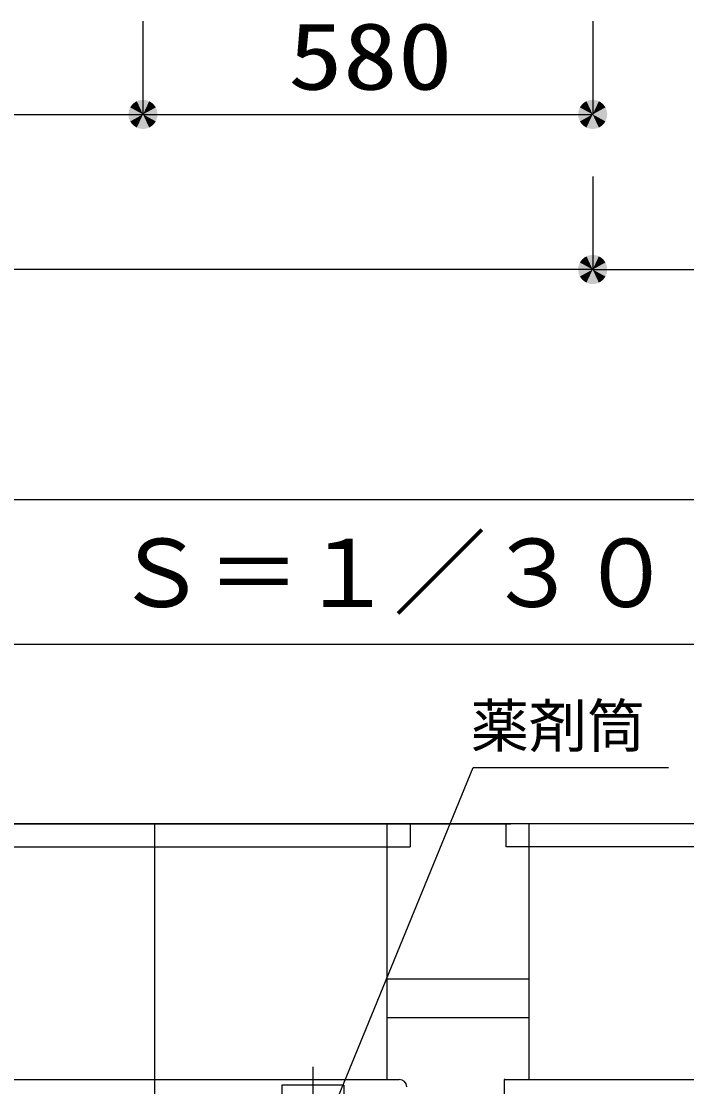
# Model space of a CAD drawing. Units: millimetres, scale not verified. Extents: x -8093 to 8093, y -5792 to 5792.
# Drawn here: x -5337 to -4479, y -1588 to -215 of the extents above; entities that cross this region are included whole.
import ezdxf
from ezdxf.enums import TextEntityAlignment as Align

# ---------------------------------------------------------------- set-up
doc = ezdxf.new("R2010")
doc.units = ezdxf.units.MM
doc.header["$LTSCALE"] = 30
doc.linetypes.add('LONG_CHAIN', pattern=[21, 18, -1, 1, -1])
for name, color, linetype, lineweight in [('0-1_00クル-フ-0躯体', 3, 'Continuous', 25), ('0-2_00クル-フ-1機器', 2, 'Continuous', 25), ('0-3_00クル-フ-6寸法', 132, 'Continuous', 25)]:
    doc.layers.add(name, color=color, linetype=linetype, lineweight=lineweight)
doc.styles.add('ＭＳ ゴシック', font='')
doc.styles.get('ＭＳ ゴシック').set_extended_font_data('MS Gothic')

msp = doc.modelspace()

# ---------------------------------------------------------------- linework, layer by layer
at = {"layer": '0-1_00クル-フ-0躯体', "color": 4}
for p, q in [((-4937.51, -1623.13), (-4754.56, -1176.96)), ((-4754.56, -1176.96), (-4502.58, -1176.96))]:
    msp.add_line(p, q, dxfattribs=at)
at = {"layer": '0-1_00クル-フ-0躯体', "linetype": 'LONG_CHAIN'}
for p, q in [((-5165.75, -1249.23), (-5165.75, -1657.23)), ((-4961.35, -1562.84), (-4961.35, -1850.96))]:
    msp.add_line(p, q, dxfattribs=at)
at = {"layer": '0-1_00クル-フ-0躯体'}
for p, q in [((-5501.58, -1579.23), (-4849.91, -1579.23)), ((-4713.66, -1579.23), (-4197.66, -1579.23)), ((-5001.35, -1586.23), (-5001.35, -1666.23)), ((-4921.35, -1586.23), (-5001.35, -1586.23)), ((-4921.35, -1586.23), (-4921.35, -1666.23))]:
    msp.add_line(p, q, dxfattribs=at)
msp.add_lwpolyline([(-4282.88, -1017.89), (-4282.88, -831.57), (-6312.21, -831.57), (-6312.21, -1017.89)], close=True, dxfattribs=at)
msp.add_lwpolyline([(-4713.66, -1579.23), (-4714.66, -1579.23), (-4714.66, -1612.42)], dxfattribs=at)
msp.add_arc((-4849.91, -1589.23), 10, 5, 90, dxfattribs=at)
at = {"layer": '0-2_00クル-フ-1機器'}
for p, q in [((-3233.35, -1249.23), (-7706.56, -1249.23)), ((-6485.75, -1249.23), (-4705.75, -1249.23)), ((-4865.75, -1249.23), (-4865.75, -1579.23)), ((-4835.75, -1249.23), (-4835.75, -1279.23)), ((-4712.16, -1279.13), (-4712.16, -1249.23)), ((-4682.17, -1579.13), (-4682.17, -1249.23)), ((-5495.75, -1279.23), (-4835.75, -1279.23)), ((-4202.16, -1279.13), (-4712.16, -1279.13)), ((-4865.65, -1449.23), (-4682.17, -1449.23)), ((-4865.65, -1499.23), (-4682.17, -1499.23))]:
    msp.add_line(p, q, dxfattribs=at)
at = {"layer": '0-3_00クル-フ-6寸法', "color": 4}
for p, q in [((-5180.4, -214.7), (-5180.4, -334.7)), ((-5180.4, -214.7), (-5180.4, -334.7)), ((-4600.4, -214.7), (-4600.4, -334.7)), ((-6380.4, -334.7), (-5180.4, -334.7)), ((-5180.4, -334.7), (-4600.4, -334.7)), ((-4600.4, -414.7), (-4600.4, -534.7)), ((-4600.4, -414.7), (-4600.4, -534.7)), ((-4600.4, -534.7), (-6380.4, -534.7)), ((-4600.4, -534.7), (-4035.26, -534.7))]:
    msp.add_line(p, q, dxfattribs=at)
at = {"layer": '0-3_00クル-フ-6寸法'}
for points in [[(-5180.4, -334.7), (-5198.56, -330.04), (-5197.83, -327.8)], [(-5180.4, -334.7), (-5198.56, -330.04), (-5197.83, -327.8)], [(-5180.4, -334.7), (-5197.83, -327.8), (-5196.83, -325.67)], [(-5180.4, -334.7), (-5197.83, -327.8), (-5196.83, -325.67)], [(-5180.4, -334.7), (-5196.83, -325.67), (-5195.56, -323.68)], [(-5180.4, -334.7), (-5196.83, -325.67), (-5195.56, -323.68)], [(-5180.4, -334.7), (-5195.56, -323.68), (-5194.06, -321.87)], [(-5180.4, -334.7), (-5195.56, -323.68), (-5194.06, -321.87)], [(-5180.4, -334.7), (-5194.06, -321.87), (-5192.35, -320.26)], [(-5180.4, -334.7), (-5194.06, -321.87), (-5192.35, -320.26)], [(-5180.4, -334.7), (-5192.35, -320.26), (-5190.44, -318.87)], [(-5180.4, -334.7), (-5192.35, -320.26), (-5190.44, -318.87)], [(-5180.4, -334.7), (-5190.44, -318.87), (-5188.38, -317.74)], [(-5180.4, -334.7), (-5190.44, -318.87), (-5188.38, -317.74)], [(-5180.4, -334.7), (-5188.38, -317.74), (-5186.19, -316.87)], [(-5180.4, -334.7), (-5188.38, -317.74), (-5186.19, -316.87)], [(-5180.4, -334.7), (-5186.19, -316.87), (-5183.91, -316.29)], [(-5180.4, -334.7), (-5186.19, -316.87), (-5183.91, -316.29)], [(-5180.4, -334.7), (-5183.91, -316.29), (-5181.57, -315.99)], [(-5180.4, -334.7), (-5183.91, -316.29), (-5181.57, -315.99)], [(-5180.4, -334.7), (-5181.57, -315.99), (-5179.22, -315.99)], [(-5180.4, -334.7), (-5181.57, -315.99), (-5179.22, -315.99)], [(-5180.4, -334.7), (-5179.22, -315.99), (-5176.88, -316.29)], [(-5180.4, -334.7), (-5179.22, -315.99), (-5176.88, -316.29)], [(-5180.4, -334.7), (-5176.88, -316.29), (-5174.6, -316.87)], [(-5180.4, -334.7), (-5176.88, -316.29), (-5174.6, -316.87)], [(-5180.4, -334.7), (-5174.6, -316.87), (-5172.41, -317.74)], [(-5180.4, -334.7), (-5174.6, -316.87), (-5172.41, -317.74)], [(-5180.4, -334.7), (-5172.41, -317.74), (-5170.35, -318.87)], [(-5180.4, -334.7), (-5172.41, -317.74), (-5170.35, -318.87)], [(-5180.4, -334.7), (-5170.35, -318.87), (-5168.44, -320.26)], [(-5180.4, -334.7), (-5170.35, -318.87), (-5168.44, -320.26)], [(-5180.4, -334.7), (-5168.44, -320.26), (-5166.73, -321.87)], [(-5180.4, -334.7), (-5168.44, -320.26), (-5166.73, -321.87)], [(-5180.4, -334.7), (-5166.73, -321.87), (-5165.23, -323.68)], [(-5180.4, -334.7), (-5166.73, -321.87), (-5165.23, -323.68)], [(-5180.4, -334.7), (-5165.23, -323.68), (-5163.97, -325.67)], [(-5180.4, -334.7), (-5165.23, -323.68), (-5163.97, -325.67)], [(-5180.4, -334.7), (-5163.97, -325.67), (-5162.96, -327.8)], [(-5180.4, -334.7), (-5163.97, -325.67), (-5162.96, -327.8)], [(-5180.4, -334.7), (-5162.96, -327.8), (-5162.23, -330.04)], [(-5180.4, -334.7), (-5162.96, -327.8), (-5162.23, -330.04)], [(-4600.4, -334.7), (-4618.56, -330.04), (-4617.83, -327.8)], [(-4600.4, -334.7), (-4617.83, -327.8), (-4616.83, -325.67)], [(-4600.4, -334.7), (-4616.83, -325.67), (-4615.56, -323.68)], [(-4600.4, -334.7), (-4615.56, -323.68), (-4614.06, -321.87)], [(-4600.4, -334.7), (-4614.06, -321.87), (-4612.35, -320.26)], [(-4600.4, -334.7), (-4612.35, -320.26), (-4610.44, -318.87)], [(-4600.4, -334.7), (-4610.44, -318.87), (-4608.38, -317.74)], [(-4600.4, -334.7), (-4608.38, -317.74), (-4606.19, -316.87)], [(-4600.4, -334.7), (-4606.19, -316.87), (-4603.91, -316.29)], [(-4600.4, -334.7), (-4603.91, -316.29), (-4601.57, -315.99)], [(-4600.4, -334.7), (-4601.57, -315.99), (-4599.22, -315.99)], [(-4600.4, -334.7), (-4599.22, -315.99), (-4596.88, -316.29)], [(-4600.4, -334.7), (-4596.88, -316.29), (-4594.6, -316.87)], [(-4600.4, -334.7), (-4594.6, -316.87), (-4592.41, -317.74)], [(-4600.4, -334.7), (-4592.41, -317.74), (-4590.35, -318.87)], [(-4600.4, -334.7), (-4590.35, -318.87), (-4588.44, -320.26)], [(-4600.4, -334.7), (-4588.44, -320.26), (-4586.73, -321.87)], [(-4600.4, -334.7), (-4586.73, -321.87), (-4585.23, -323.68)], [(-4600.4, -334.7), (-4585.23, -323.68), (-4583.97, -325.67)], [(-4600.4, -334.7), (-4583.97, -325.67), (-4582.96, -327.8)], [(-4600.4, -334.7), (-4582.96, -327.8), (-4582.23, -330.04)], [(-5180.4, -334.7), (-5199.15, -334.7), (-5199, -332.35)], [(-5180.4, -334.7), (-5199.15, -334.7), (-5199, -332.35)], [(-5180.4, -334.7), (-5199, -337.05), (-5199.15, -334.7)], [(-5180.4, -334.7), (-5199, -337.05), (-5199.15, -334.7)], [(-5180.4, -334.7), (-5199, -332.35), (-5198.56, -330.04)], [(-5180.4, -334.7), (-5199, -332.35), (-5198.56, -330.04)], [(-5180.4, -334.7), (-5198.56, -339.37), (-5199, -337.05)], [(-5180.4, -334.7), (-5198.56, -339.37), (-5199, -337.05)], [(-5180.4, -334.7), (-5197.83, -341.61), (-5198.56, -339.37)], [(-5180.4, -334.7), (-5197.83, -341.61), (-5198.56, -339.37)], [(-5180.4, -334.7), (-5196.83, -343.74), (-5197.83, -341.61)], [(-5180.4, -334.7), (-5196.83, -343.74), (-5197.83, -341.61)], [(-5180.4, -334.7), (-5195.56, -345.73), (-5196.83, -343.74)], [(-5180.4, -334.7), (-5195.56, -345.73), (-5196.83, -343.74)], [(-5180.4, -334.7), (-5194.06, -347.54), (-5195.56, -345.73)], [(-5180.4, -334.7), (-5194.06, -347.54), (-5195.56, -345.73)], [(-5180.4, -334.7), (-5192.35, -349.15), (-5194.06, -347.54)], [(-5180.4, -334.7), (-5192.35, -349.15), (-5194.06, -347.54)], [(-5180.4, -334.7), (-5190.44, -350.54), (-5192.35, -349.15)], [(-5180.4, -334.7), (-5190.44, -350.54), (-5192.35, -349.15)], [(-5180.4, -334.7), (-5188.38, -351.67), (-5190.44, -350.54)], [(-5180.4, -334.7), (-5188.38, -351.67), (-5190.44, -350.54)], [(-5180.4, -334.7), (-5186.19, -352.54), (-5188.38, -351.67)], [(-5180.4, -334.7), (-5186.19, -352.54), (-5188.38, -351.67)], [(-5180.4, -334.7), (-5183.91, -353.12), (-5186.19, -352.54)], [(-5180.4, -334.7), (-5183.91, -353.12), (-5186.19, -352.54)], [(-5180.4, -334.7), (-5181.57, -353.42), (-5183.91, -353.12)], [(-5180.4, -334.7), (-5181.57, -353.42), (-5183.91, -353.12)], [(-5180.4, -334.7), (-5179.22, -353.42), (-5181.57, -353.42)], [(-5180.4, -334.7), (-5179.22, -353.42), (-5181.57, -353.42)], [(-5180.4, -334.7), (-5162.23, -330.04), (-5161.79, -332.35)], [(-5180.4, -334.7), (-5162.23, -330.04), (-5161.79, -332.35)], [(-5180.4, -334.7), (-5161.79, -332.35), (-5161.65, -334.7)], [(-5180.4, -334.7), (-5161.79, -332.35), (-5161.65, -334.7)], [(-5180.4, -334.7), (-5176.88, -353.12), (-5179.22, -353.42)], [(-5180.4, -334.7), (-5174.6, -352.54), (-5176.88, -353.12)], [(-5180.4, -334.7), (-5172.41, -351.67), (-5174.6, -352.54)], [(-5180.4, -334.7), (-5170.35, -350.54), (-5172.41, -351.67)], [(-5180.4, -334.7), (-5168.44, -349.15), (-5170.35, -350.54)], [(-5180.4, -334.7), (-5166.73, -347.54), (-5168.44, -349.15)], [(-5180.4, -334.7), (-5165.23, -345.73), (-5166.73, -347.54)], [(-5180.4, -334.7), (-5163.97, -343.74), (-5165.23, -345.73)], [(-5180.4, -334.7), (-5162.96, -341.61), (-5163.97, -343.74)], [(-5180.4, -334.7), (-5162.23, -339.37), (-5162.96, -341.61)], [(-5180.4, -334.7), (-5161.79, -337.05), (-5162.23, -339.37)], [(-5180.4, -334.7), (-5161.65, -334.7), (-5161.79, -337.05)], [(-5180.4, -334.7), (-5176.88, -353.12), (-5179.22, -353.42)], [(-5180.4, -334.7), (-5174.6, -352.54), (-5176.88, -353.12)], [(-5180.4, -334.7), (-5172.41, -351.67), (-5174.6, -352.54)], [(-5180.4, -334.7), (-5170.35, -350.54), (-5172.41, -351.67)], [(-5180.4, -334.7), (-5168.44, -349.15), (-5170.35, -350.54)], [(-5180.4, -334.7), (-5166.73, -347.54), (-5168.44, -349.15)], [(-5180.4, -334.7), (-5165.23, -345.73), (-5166.73, -347.54)], [(-5180.4, -334.7), (-5163.97, -343.74), (-5165.23, -345.73)], [(-5180.4, -334.7), (-5162.96, -341.61), (-5163.97, -343.74)], [(-5180.4, -334.7), (-5162.23, -339.37), (-5162.96, -341.61)], [(-5180.4, -334.7), (-5161.79, -337.05), (-5162.23, -339.37)], [(-5180.4, -334.7), (-5161.65, -334.7), (-5161.79, -337.05)], [(-4600.4, -334.7), (-4619.15, -334.7), (-4619, -332.35)], [(-4600.4, -334.7), (-4619, -337.05), (-4619.15, -334.7)], [(-4600.4, -334.7), (-4619, -332.35), (-4618.56, -330.04)], [(-4600.4, -334.7), (-4618.56, -339.37), (-4619, -337.05)], [(-4600.4, -334.7), (-4617.83, -341.61), (-4618.56, -339.37)], [(-4600.4, -334.7), (-4616.83, -343.74), (-4617.83, -341.61)], [(-4600.4, -334.7), (-4615.56, -345.73), (-4616.83, -343.74)], [(-4600.4, -334.7), (-4614.06, -347.54), (-4615.56, -345.73)], [(-4600.4, -334.7), (-4612.35, -349.15), (-4614.06, -347.54)], [(-4600.4, -334.7), (-4610.44, -350.54), (-4612.35, -349.15)], [(-4600.4, -334.7), (-4608.38, -351.67), (-4610.44, -350.54)], [(-4600.4, -334.7), (-4606.19, -352.54), (-4608.38, -351.67)], [(-4600.4, -334.7), (-4603.91, -353.12), (-4606.19, -352.54)], [(-4600.4, -334.7), (-4601.57, -353.42), (-4603.91, -353.12)], [(-4600.4, -334.7), (-4599.22, -353.42), (-4601.57, -353.42)], [(-4600.4, -334.7), (-4582.23, -330.04), (-4581.79, -332.35)], [(-4600.4, -334.7), (-4581.79, -332.35), (-4581.65, -334.7)], [(-4600.4, -334.7), (-4596.88, -353.12), (-4599.22, -353.42)], [(-4600.4, -334.7), (-4594.6, -352.54), (-4596.88, -353.12)], [(-4600.4, -334.7), (-4592.41, -351.67), (-4594.6, -352.54)], [(-4600.4, -334.7), (-4590.35, -350.54), (-4592.41, -351.67)], [(-4600.4, -334.7), (-4588.44, -349.15), (-4590.35, -350.54)], [(-4600.4, -334.7), (-4586.73, -347.54), (-4588.44, -349.15)], [(-4600.4, -334.7), (-4585.23, -345.73), (-4586.73, -347.54)], [(-4600.4, -334.7), (-4583.97, -343.74), (-4585.23, -345.73)], [(-4600.4, -334.7), (-4582.96, -341.61), (-4583.97, -343.74)], [(-4600.4, -334.7), (-4582.23, -339.37), (-4582.96, -341.61)], [(-4600.4, -334.7), (-4581.79, -337.05), (-4582.23, -339.37)], [(-4600.4, -334.7), (-4581.65, -334.7), (-4581.79, -337.05)], [(-4600.4, -534.7), (-4615.56, -523.68), (-4614.06, -521.87)], [(-4600.4, -534.7), (-4615.56, -523.68), (-4614.06, -521.87)], [(-4600.4, -534.7), (-4614.06, -521.87), (-4612.35, -520.26)], [(-4600.4, -534.7), (-4614.06, -521.87), (-4612.35, -520.26)], [(-4600.4, -534.7), (-4612.35, -520.26), (-4610.44, -518.87)], [(-4600.4, -534.7), (-4612.35, -520.26), (-4610.44, -518.87)], [(-4600.4, -534.7), (-4610.44, -518.87), (-4608.38, -517.74)], [(-4600.4, -534.7), (-4610.44, -518.87), (-4608.38, -517.74)], [(-4600.4, -534.7), (-4608.38, -517.74), (-4606.19, -516.87)], [(-4600.4, -534.7), (-4608.38, -517.74), (-4606.19, -516.87)], [(-4600.4, -534.7), (-4606.19, -516.87), (-4603.91, -516.29)], [(-4600.4, -534.7), (-4606.19, -516.87), (-4603.91, -516.29)], [(-4600.4, -534.7), (-4603.91, -516.29), (-4601.57, -515.99)], [(-4600.4, -534.7), (-4603.91, -516.29), (-4601.57, -515.99)], [(-4600.4, -534.7), (-4601.57, -515.99), (-4599.22, -515.99)], [(-4600.4, -534.7), (-4601.57, -515.99), (-4599.22, -515.99)], [(-4600.4, -534.7), (-4599.22, -515.99), (-4596.88, -516.29)], [(-4600.4, -534.7), (-4599.22, -515.99), (-4596.88, -516.29)], [(-4600.4, -534.7), (-4596.88, -516.29), (-4594.6, -516.87)], [(-4600.4, -534.7), (-4596.88, -516.29), (-4594.6, -516.87)], [(-4600.4, -534.7), (-4594.6, -516.87), (-4592.41, -517.74)], [(-4600.4, -534.7), (-4594.6, -516.87), (-4592.41, -517.74)], [(-4600.4, -534.7), (-4592.41, -517.74), (-4590.35, -518.87)], [(-4600.4, -534.7), (-4592.41, -517.74), (-4590.35, -518.87)], [(-4600.4, -534.7), (-4590.35, -518.87), (-4588.44, -520.26)], [(-4600.4, -534.7), (-4590.35, -518.87), (-4588.44, -520.26)], [(-4600.4, -534.7), (-4588.44, -520.26), (-4586.73, -521.87)], [(-4600.4, -534.7), (-4588.44, -520.26), (-4586.73, -521.87)], [(-4600.4, -534.7), (-4586.73, -521.87), (-4585.23, -523.68)], [(-4600.4, -534.7), (-4586.73, -521.87), (-4585.23, -523.68)], [(-4600.4, -534.7), (-4619.15, -534.7), (-4619, -532.35)], [(-4600.4, -534.7), (-4619.15, -534.7), (-4619, -532.35)], [(-4600.4, -534.7), (-4619, -537.05), (-4619.15, -534.7)], [(-4600.4, -534.7), (-4619, -537.05), (-4619.15, -534.7)], [(-4600.4, -534.7), (-4619, -532.35), (-4618.56, -530.04)], [(-4600.4, -534.7), (-4619, -532.35), (-4618.56, -530.04)], [(-4600.4, -534.7), (-4618.56, -539.37), (-4619, -537.05)], [(-4600.4, -534.7), (-4618.56, -539.37), (-4619, -537.05)], [(-4600.4, -534.7), (-4618.56, -530.04), (-4617.83, -527.8)], [(-4600.4, -534.7), (-4618.56, -530.04), (-4617.83, -527.8)], [(-4600.4, -534.7), (-4617.83, -541.61), (-4618.56, -539.37)], [(-4600.4, -534.7), (-4617.83, -541.61), (-4618.56, -539.37)], [(-4600.4, -534.7), (-4617.83, -527.8), (-4616.83, -525.67)], [(-4600.4, -534.7), (-4617.83, -527.8), (-4616.83, -525.67)], [(-4600.4, -534.7), (-4616.83, -543.74), (-4617.83, -541.61)], [(-4600.4, -534.7), (-4616.83, -543.74), (-4617.83, -541.61)], [(-4600.4, -534.7), (-4616.83, -525.67), (-4615.56, -523.68)], [(-4600.4, -534.7), (-4616.83, -525.67), (-4615.56, -523.68)], [(-4600.4, -534.7), (-4615.56, -545.73), (-4616.83, -543.74)], [(-4600.4, -534.7), (-4615.56, -545.73), (-4616.83, -543.74)], [(-4600.4, -534.7), (-4614.06, -547.54), (-4615.56, -545.73)], [(-4600.4, -534.7), (-4614.06, -547.54), (-4615.56, -545.73)], [(-4600.4, -534.7), (-4612.35, -549.15), (-4614.06, -547.54)], [(-4600.4, -534.7), (-4612.35, -549.15), (-4614.06, -547.54)], [(-4600.4, -534.7), (-4610.44, -550.54), (-4612.35, -549.15)], [(-4600.4, -534.7), (-4610.44, -550.54), (-4612.35, -549.15)], [(-4600.4, -534.7), (-4608.38, -551.67), (-4610.44, -550.54)], [(-4600.4, -534.7), (-4608.38, -551.67), (-4610.44, -550.54)], [(-4600.4, -534.7), (-4606.19, -552.54), (-4608.38, -551.67)], [(-4600.4, -534.7), (-4606.19, -552.54), (-4608.38, -551.67)], [(-4600.4, -534.7), (-4603.91, -553.12), (-4606.19, -552.54)], [(-4600.4, -534.7), (-4603.91, -553.12), (-4606.19, -552.54)], [(-4600.4, -534.7), (-4601.57, -553.42), (-4603.91, -553.12)], [(-4600.4, -534.7), (-4601.57, -553.42), (-4603.91, -553.12)], [(-4600.4, -534.7), (-4599.22, -553.42), (-4601.57, -553.42)], [(-4600.4, -534.7), (-4599.22, -553.42), (-4601.57, -553.42)], [(-4600.4, -534.7), (-4585.23, -523.68), (-4583.97, -525.67)], [(-4600.4, -534.7), (-4585.23, -523.68), (-4583.97, -525.67)], [(-4600.4, -534.7), (-4583.97, -525.67), (-4582.96, -527.8)], [(-4600.4, -534.7), (-4583.97, -525.67), (-4582.96, -527.8)], [(-4600.4, -534.7), (-4582.96, -527.8), (-4582.23, -530.04)], [(-4600.4, -534.7), (-4582.96, -527.8), (-4582.23, -530.04)], [(-4600.4, -534.7), (-4582.23, -530.04), (-4581.79, -532.35)], [(-4600.4, -534.7), (-4582.23, -530.04), (-4581.79, -532.35)], [(-4600.4, -534.7), (-4581.79, -532.35), (-4581.65, -534.7)], [(-4600.4, -534.7), (-4581.79, -532.35), (-4581.65, -534.7)], [(-4600.4, -534.7), (-4596.88, -553.12), (-4599.22, -553.42)], [(-4600.4, -534.7), (-4594.6, -552.54), (-4596.88, -553.12)], [(-4600.4, -534.7), (-4592.41, -551.67), (-4594.6, -552.54)], [(-4600.4, -534.7), (-4590.35, -550.54), (-4592.41, -551.67)], [(-4600.4, -534.7), (-4588.44, -549.15), (-4590.35, -550.54)], [(-4600.4, -534.7), (-4586.73, -547.54), (-4588.44, -549.15)], [(-4600.4, -534.7), (-4585.23, -545.73), (-4586.73, -547.54)], [(-4600.4, -534.7), (-4583.97, -543.74), (-4585.23, -545.73)], [(-4600.4, -534.7), (-4582.96, -541.61), (-4583.97, -543.74)], [(-4600.4, -534.7), (-4582.23, -539.37), (-4582.96, -541.61)], [(-4600.4, -534.7), (-4581.79, -537.05), (-4582.23, -539.37)], [(-4600.4, -534.7), (-4581.65, -534.7), (-4581.79, -537.05)], [(-4600.4, -534.7), (-4596.88, -553.12), (-4599.22, -553.42)], [(-4600.4, -534.7), (-4594.6, -552.54), (-4596.88, -553.12)], [(-4600.4, -534.7), (-4592.41, -551.67), (-4594.6, -552.54)], [(-4600.4, -534.7), (-4590.35, -550.54), (-4592.41, -551.67)], [(-4600.4, -534.7), (-4588.44, -549.15), (-4590.35, -550.54)], [(-4600.4, -534.7), (-4586.73, -547.54), (-4588.44, -549.15)], [(-4600.4, -534.7), (-4585.23, -545.73), (-4586.73, -547.54)], [(-4600.4, -534.7), (-4583.97, -543.74), (-4585.23, -545.73)], [(-4600.4, -534.7), (-4582.96, -541.61), (-4583.97, -543.74)], [(-4600.4, -534.7), (-4582.23, -539.37), (-4582.96, -541.61)], [(-4600.4, -534.7), (-4581.79, -537.05), (-4582.23, -539.37)], [(-4600.4, -534.7), (-4581.65, -534.7), (-4581.79, -537.05)]]:
    msp.add_solid(points, dxfattribs=at)

# ---------------------------------------------------------------- texts
at = {"layer": '0-1_00クル-フ-0躯体', "color": 4, "style": 'ＭＳ ゴシック'}
for s, height, p in [('Ｓ＝１／３０', 87.98, (-5217.41, -996.18)), ('薬剤筒', 54.99, (-4757.67, -1167.07))]:
    msp.add_text(s, height=height, dxfattribs=at).set_placement(p, align=Align.BOTTOM_LEFT)
at = {"layer": '0-3_00クル-フ-6寸法', "color": 3, "style": 'ＭＳ ゴシック', "width": 1.2}
msp.add_text('580', height=86.66, dxfattribs=at).set_placement((-4993.25, -328.86), align=Align.BOTTOM_LEFT)

doc.saveas('drawing.dxf')
